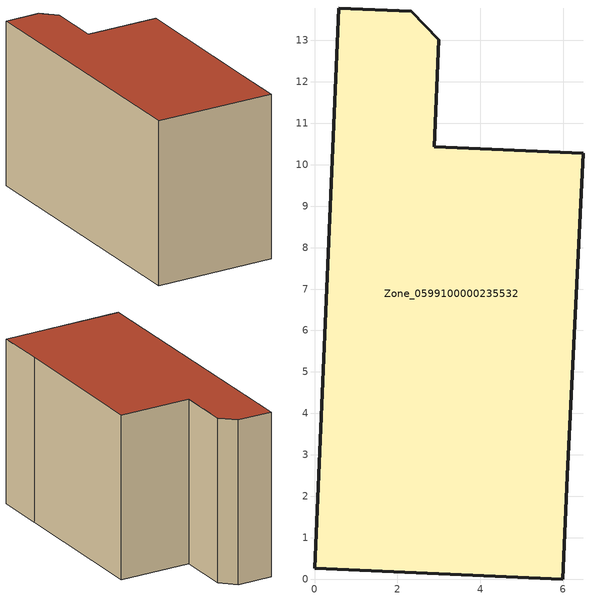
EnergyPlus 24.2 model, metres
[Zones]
Zone_0599100000235532
 floor ground (C_G): 3,13.02 2.89,10.44 6.49,10.28 6.1,2.5 5.99,0 0,0.27 0.59,13.78 2.33,13.71 z0.87
 wall outside (C_F): 2.33,13.71 0.59,13.78 0,0.27 5.99,0 6.1,2.5 6.49,10.28 2.89,10.44 3,13.02 2.33,13.71 z0.87:9.07
 roof outside (C_R): 2.89,10.44 3,13.02 2.33,13.71 0.59,13.78 0,0.27 5.99,0 6.1,2.5 6.49,10.28 z9.07
[BUILDING]
Pand.0599100000235532: North Axis=0; Terrain=City; Loads Convergence Tolerance Value=0.04; Temperature Convergence Tolerance Value=0.4; Solar Distribution=FullExterior; Maximum Number of Warmup Days=25; Minimum Number of Warmup Days=1
[Site:Location]
Rotterdam.The.Hague.AP_ZH_NLD Design_Conditions: Latitude=51.96; Longitude=4.45; Time Zone=1; Elevation=-4.5
[SITE:GROUNDTEMPERATURE:BUILDINGSURFACE]
18, 18, 18, 18, 18, 18, 18, 18, 18, 18, 18, 18
[MATERIAL] Thermal Absorptance=0.9; Solar Absorptance=0.7; Visible Absorptance=0.7
Name | Roughness | Thickness | Conductivity | Density | Specific Heat
G.TI.1975-1991 | MediumSmooth | 0.15 | 0.288461 | 540 | 1210
F.TI.1975-1991 | Rough | 0.3 | 0.230769 | 1920 | 840
R.TI.1975-1991 | MediumRough | 0.2 | 0.153846 | 1500 | 1000
[CONSTRUCTION]
C_G: G.TI.1975-1991
C_F: F.TI.1975-1991
C_R: R.TI.1975-1991
[ZONE]
Zone_0599100000235532: Type=1; Multiplier=1; Ceiling Height=Autocalculate; Volume=Autocalculate; Floor Area=autocalculate; Part of Total Floor Area=Yes
[ZONEINFILTRATION:DESIGNFLOWRATE]
Infil_Zone_0599100000235532: Zone or ZoneList or Space or SpaceList=Zone_0599100000235532; Schedule=AlwaysOn; Design Flow Rate Calculation Method=Flow/Area; Flow Rate per Floor Area=0.003; Constant Term Coefficient=1; Temperature Term Coefficient=0; Velocity Term Coefficient=0; Velocity Squared Term Coefficient=0
[HVACTEMPLATE:ZONE:IDEALLOADSAIRSYSTEM]
Zone_0599100000235532: Maximum Heating Supply Air Temperature=50; Minimum Cooling Supply Air Temperature=13; Maximum Heating Supply Air Humidity Ratio=0.0156; Minimum Cooling Supply Air Humidity Ratio=0.0077; Heating Limit=NoLimit; Cooling Limit=NoLimit; Dehumidification Control Type=ConstantSensibleHeatRatio; Cooling Sensible Heat Ratio=0.7; Dehumidification Setpoint=60; Humidification Control Type=None; Humidification Setpoint=30; Outdoor Air Method=None; Outdoor Air Flow Rate per Person=0.00944; Outdoor Air Flow Rate per Zone Floor Area=0; Outdoor Air Flow Rate per Zone=0; Demand Controlled Ventilation Type=None; Outdoor Air Economizer Type=NoEconomizer; Heat Recovery Type=None; Sensible Heat Recovery Effectiveness=0.7; Latent Heat Recovery Effectiveness=0.65
[ZONECONTROL:THERMOSTAT]
ThermostatControl_Zone_0599100000235532: Zone or ZoneList=Zone_0599100000235532; Control Type Schedule=DualSetpointControlType; Control 1=Thermostat_Zone_0599100000235532; Temperature Difference Between Cutout And Setpoint=0
[THERMOSTATSETPOINT:DUALSETPOINT]
Thermostat_Zone_0599100000235532: Heating Setpoint Temperature Schedule=HeatingSetpoint_Zone_0599100000235532; Cooling Setpoint Temperature Schedule=CoolingSetpoint_Zone_0599100000235532
[SCHEDULE:COMPACT]
HeatingSetpoint_Zone_0599100000235532: Through: 12/31, For: AllDays, Until: 24:00, 21
CoolingSetpoint_Zone_0599100000235532: Through: 12/31, For: AllDays, Until: 24:00, 24
DualSetpointControlType: Through: 12/31, For: AllDays, Until: 24:00, 4
AlwaysOn: Through: 12/31, For: AllDays, Until: 24:00, 1
